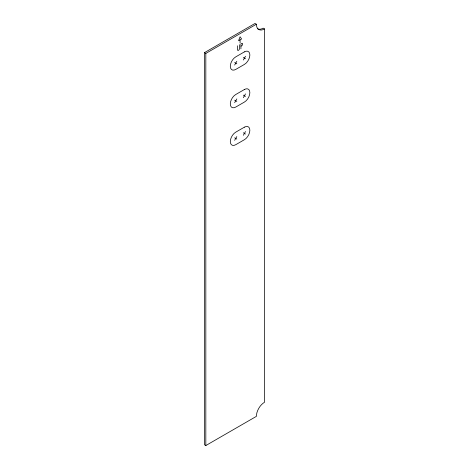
<?xml version="1.0" encoding="UTF-8"?>
<svg xmlns="http://www.w3.org/2000/svg" width="469" height="469" viewBox="0 0 469 469"><rect width="100%" height="100%" fill="white"/><g stroke="black" fill="none" stroke-linecap="round" stroke-linejoin="round"><path stroke-width="0.7" d="M234.647 65.039L236.822 61.275M243.341 60.02L245.516 56.257M234.647 102.682L236.822 98.918M243.341 97.663L245.516 93.894M234.647 140.319L236.822 136.555M243.341 135.301L245.516 131.537M204.472 52.634L255.025 23.45L256.379 24.236A11.526 6.654 -60 0 0 264.528 28.937L264.528 402.25A11.526 6.654 -60 0 0 256.379 416.366L205.827 445.55L204.472 444.764L204.472 52.634L205.827 53.419L256.379 24.236M239.976 39.918L238.545 40.744L240.081 36.781L241.623 38.968L240.081 39.859L240.081 43.054M241.025 46.179L241.588 45.856A1.483 0.856 -60 0 0 242.637 44.045A1.483 0.856 -60 0 0 241.588 43.441L241.429 43.529A0.721 0.416 -60 0 0 240.919 44.414L240.919 48.846M264.528 28.937L263.173 28.158A11.526 6.654 -60 0 1 257.411 28.726M243.341 57.511L245.516 58.766M234.647 62.529L236.822 63.784M243.341 95.148L245.516 96.409M234.647 100.173L236.822 101.427M243.341 132.791L245.516 134.046M234.647 137.81L236.822 139.064M239.407 44.696L239.407 48.682A1.331 0.768 -60 0 1 238.469 50.312A1.331 0.768 -60 0 1 237.531 49.767L237.531 45.78M205.827 53.419L205.827 445.55M244.425 51.866L235.737 56.884A7.686 4.438 -60 0 0 230.302 66.293A7.686 4.438 -60 0 0 235.737 69.43L244.425 64.411A7.686 4.438 -60 0 0 249.86 55.002A7.686 4.438 -60 0 0 244.425 51.866M244.425 89.503L235.737 94.521A7.686 4.438 -60 0 0 230.302 103.936A7.686 4.438 -60 0 0 235.737 107.073L244.425 102.054A7.686 4.438 -60 0 0 249.86 92.639A7.686 4.438 -60 0 0 244.425 89.503M244.425 127.146L235.737 132.164A7.686 4.438 -60 0 0 230.302 141.574A7.686 4.438 -60 0 0 235.737 144.71L244.425 139.692A7.686 4.438 -60 0 0 249.86 130.282A7.686 4.438 -60 0 0 244.425 127.146"/></g></svg>
